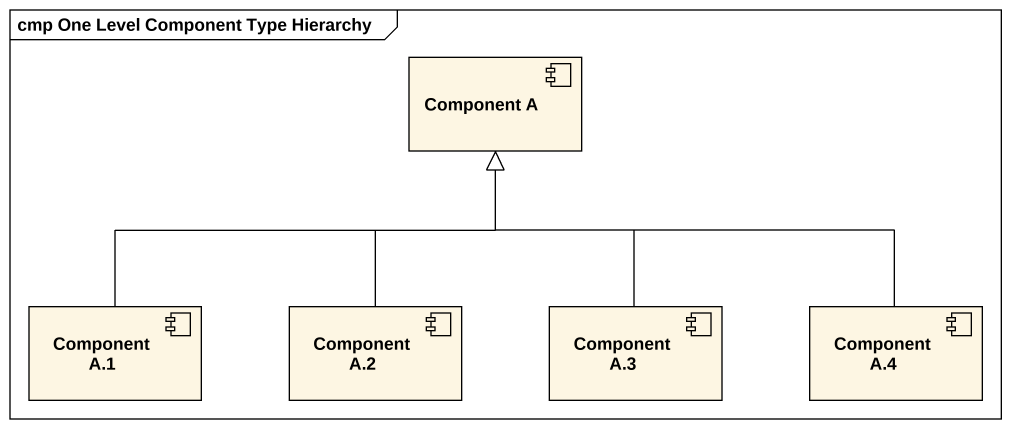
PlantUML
@startuml
mainframe cmp One Level Component Type Hierarchy
component "Component A" as Component_A
component "Component A.1" as Component_A_1
component "Component A.2" as Component_A_2
component "Component A.3" as Component_A_3
component "Component A.4" as Component_A_4
Component_A_1 -up-|> Component_A
Component_A_2 -up-|> Component_A
Component_A_3 -up-|> Component_A
Component_A_4 -up-|> Component_A
@enduml
